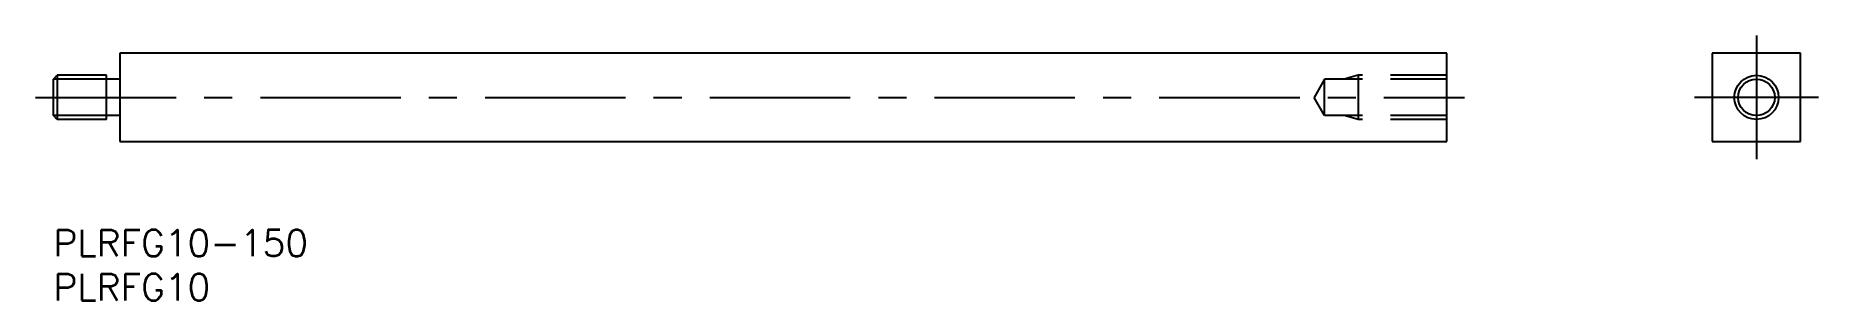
# Model space of a CAD drawing. Extents: x -2 to 200, y -8 to 22.
import ezdxf

# ---------------------------------------------------------------- set-up
doc = ezdxf.new("R2010")
doc.units = 0
doc.header["$LTSCALE"] = 0.5
doc.linetypes.add('CENTER', pattern=[50.8, 31.75, -6.35, 6.35, -6.35])
doc.linetypes.add('DASHED', pattern=[19.05, 12.7, -6.35])
for name, color, linetype in [('MSM_CENTER', 1, 'CENTER'), ('MSM_CONTINUOUS', 7, 'CONTINUOUS'), ('MSM_DASHED', 4, 'DASHED'), ('MSM_NARROW', 5, 'CONTINUOUS'), ('MSM_PART_NUMBER', 7, 'CONTINUOUS')]:
    doc.layers.add(name, color=color, linetype=linetype)
doc.styles.get("Standard").update_dxf_attribs({"font": 'txt.shx', "height": 3, "bigfont": 'bigfont.shx'})

# ---------------------------------------------------------------- blocks, each defined once
blk = doc.blocks.new('*U4')
at = {"layer": 'MSM_PART_NUMBER'}
blk.add_text('PLRFG10-150', height=3, dxfattribs=at).set_placement((0, -3))
blk = doc.blocks.new('*U5')
at = {"layer": 'MSM_PART_NUMBER'}
blk.add_text('PLRFG10', height=3, dxfattribs=at).set_placement((0, -8))

msp = doc.modelspace()

# ---------------------------------------------------------------- linework, layer by layer
at = {"layer": 'MSM_CENTER'}
for p, q in [((192.5, 22), (192.5, 8)), ((-2, 15), (159.5, 15)), ((199.5, 15), (185.5, 15))]:
    msp.add_line(p, q, dxfattribs=at)
at = {"layer": 'MSM_CONTINUOUS'}
for p, q in [((157.5, 20), (7.5, 20)), ((7.5, 20), (7.5, 10)), ((157.5, 10), (157.5, 20)), ((197.5, 20), (187.5, 20)), ((187.5, 20), (187.5, 10)), ((197.5, 10), (197.5, 20)), ((0, 17.07), (0.43, 17.5)), ((0, 12.93), (0, 17.07)), ((6, 17.5), (0.43, 17.5)), ((0.43, 17.5), (0.43, 12.5)), ((6, 12.5), (6, 17.5)), ((7.5, 17.05), (6, 17.05)), ((0.43, 12.5), (0, 12.93)), ((6, 12.5), (0.43, 12.5)), ((7.5, 12.95), (6, 12.95)), ((7.5, 10), (157.5, 10)), ((187.5, 10), (197.5, 10))]:
    msp.add_line(p, q, dxfattribs=at)
msp.add_circle((192.5, 15), 2.07, dxfattribs=at)
at = {"layer": 'MSM_DASHED'}
for p, q in [((143.69, 17.07), (142.5, 15)), ((157.5, 17.07), (143.69, 17.07)), ((143.69, 12.93), (143.69, 17.07)), ((147.5, 17.5), (145.9, 17.07)), ((157.5, 17.5), (147.5, 17.5)), ((147.5, 17.5), (147.5, 12.5)), ((143.69, 12.93), (142.5, 15)), ((157.5, 12.93), (143.69, 12.93)), ((147.5, 12.5), (145.9, 12.93)), ((157.5, 12.5), (147.5, 12.5))]:
    msp.add_line(p, q, dxfattribs=at)
at = {"layer": 'MSM_NARROW'}
for p, q in [((6, 17.07), (0, 17.07)), ((6, 12.93), (0, 12.93))]:
    msp.add_line(p, q, dxfattribs=at)
msp.add_circle((192.5, 15), 2.5, dxfattribs=at)

# ---------------------------------------------------------------- block references
at = {"layer": 'MSM_CONTINUOUS'}
for name in ['*U4', '*U5']:
    msp.add_blockref(name, (0, 0), dxfattribs=at)

doc.saveas('drawing.dxf')
